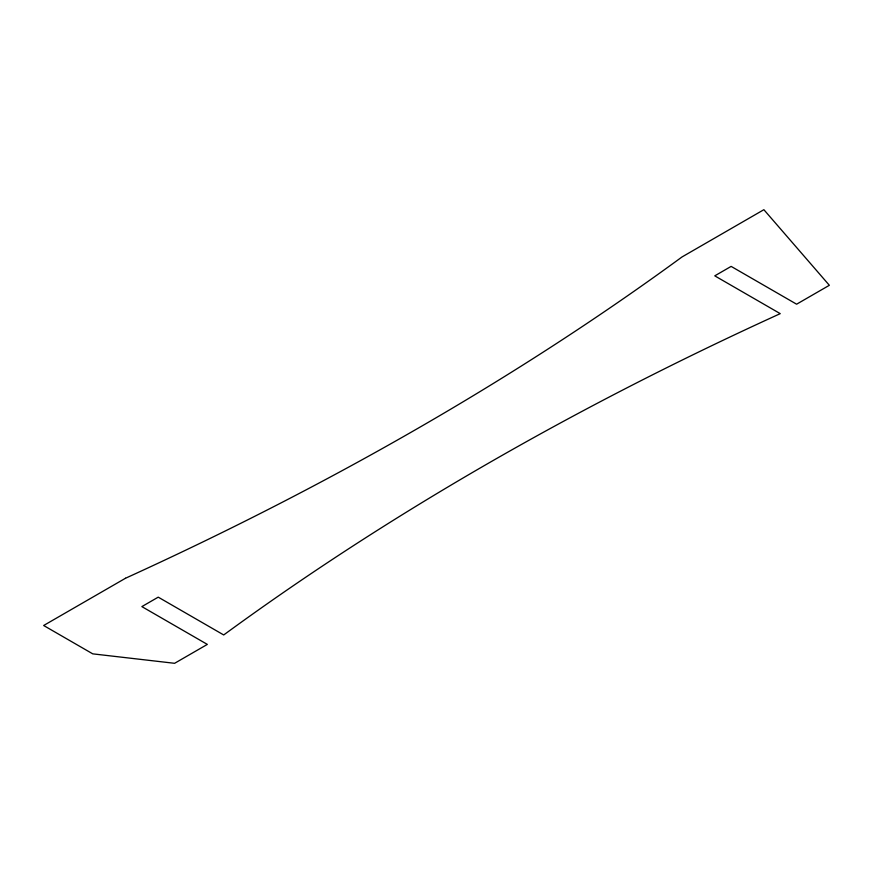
<?xml version="1.0" encoding="UTF-8"?>
<svg xmlns="http://www.w3.org/2000/svg" width="873" height="873" viewBox="0 0 873 873"><rect width="100%" height="100%" fill="white"/><g stroke="black" fill="none" stroke-linecap="round" stroke-linejoin="round"><path stroke-width="1.31" d="M125.494 578.253L43.65 625.505L92.756 653.855L174.6 663.305L207.338 644.405L141.863 606.604L158.231 597.154L223.706 634.955A3356.587 1937.907 0 0 1 780.244 313.647L714.769 275.846L731.138 266.396L796.613 304.197L829.35 285.296L763.875 209.695L682.031 256.946A3356.587 1937.907 0 0 1 125.494 578.253"/></g></svg>
